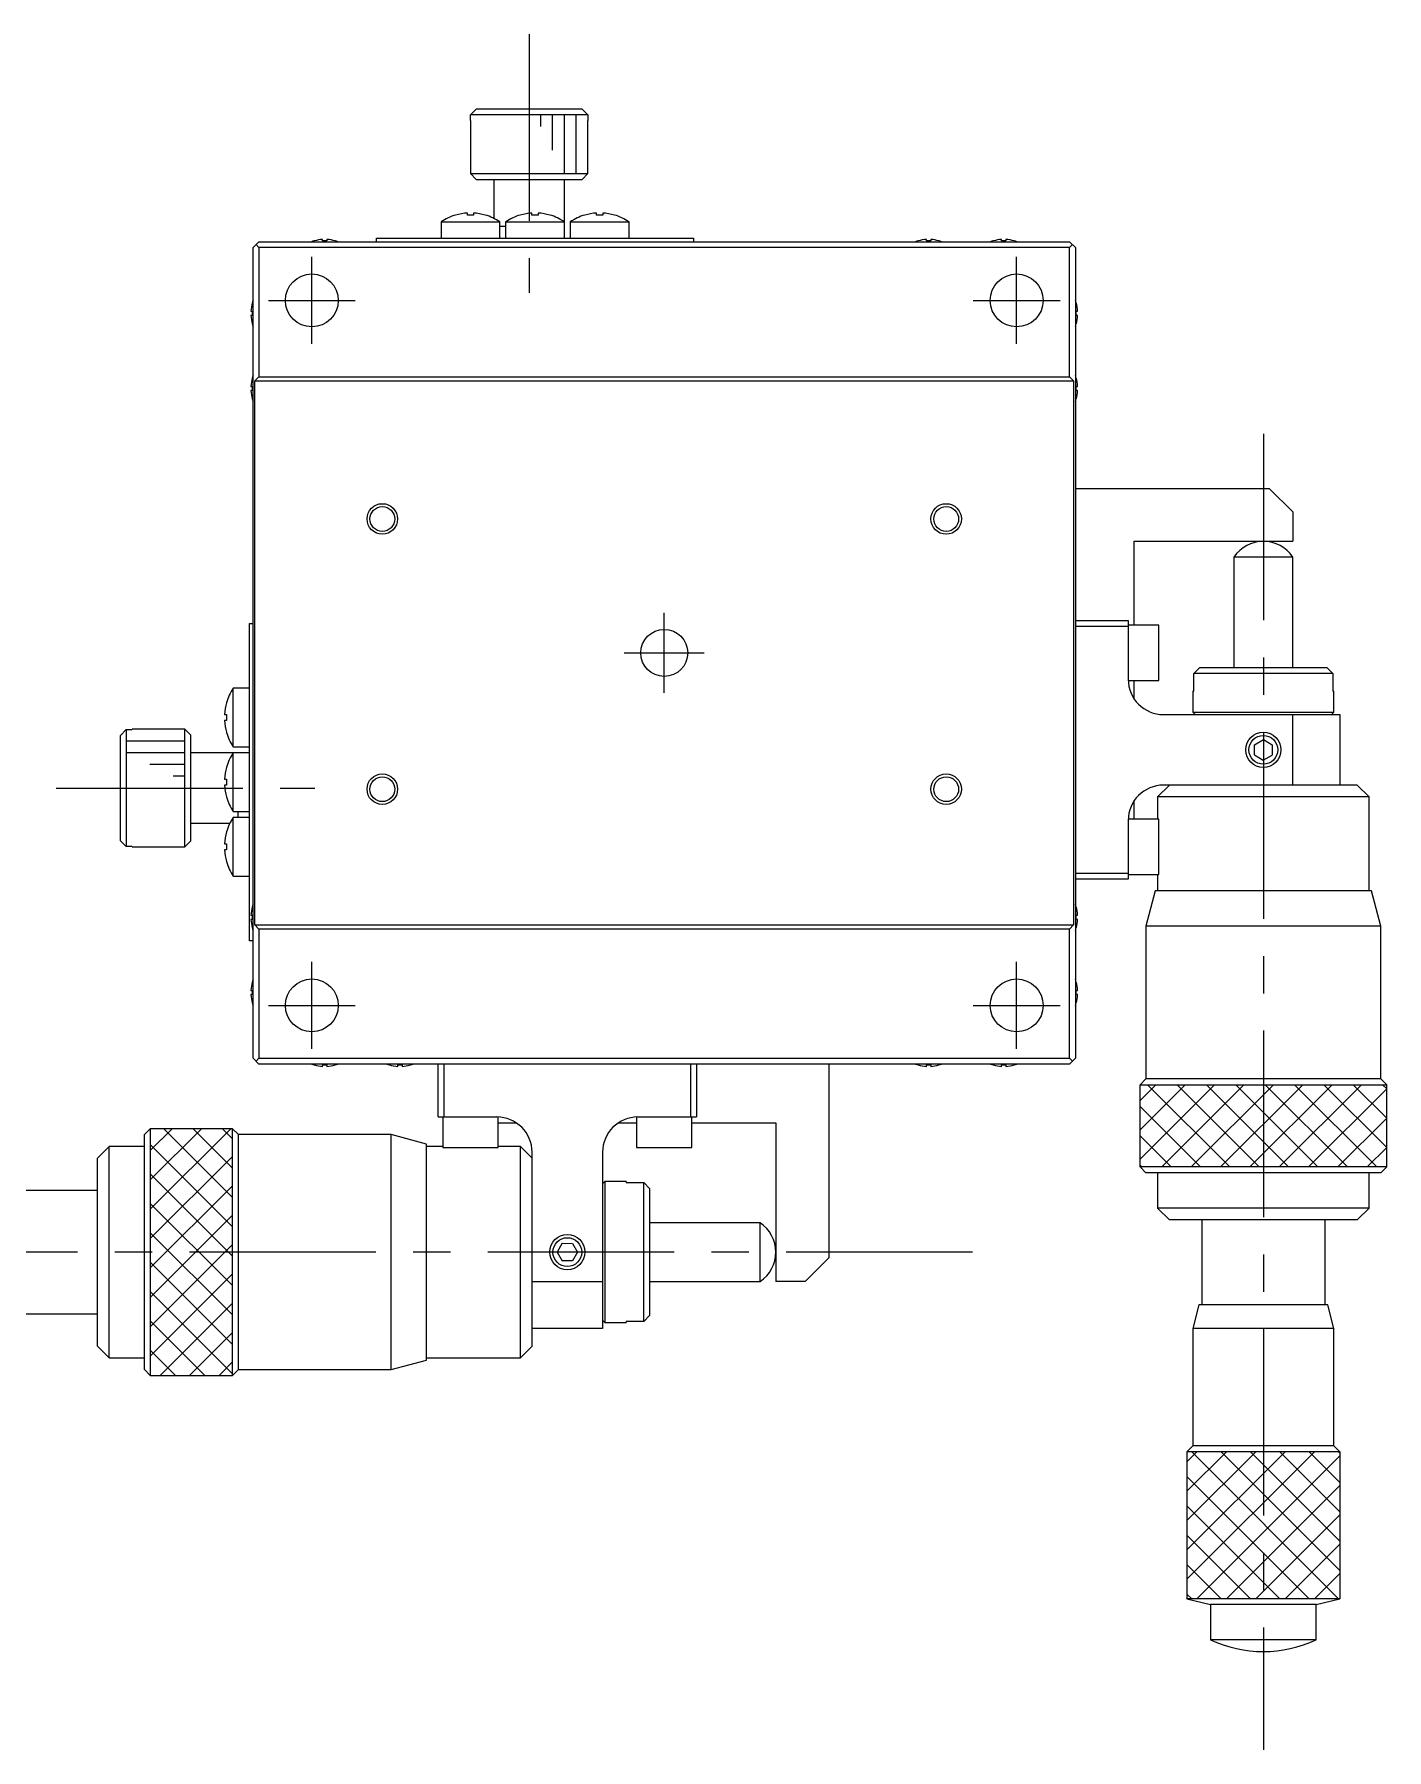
# Model space of a CAD drawing. Extents: x 0 to 444, y -8 to 265.
# Drawn here: x 328.6 to 443.7, y 61.5 to 207.5 of the extents above; entities that cross this region are included whole.
import ezdxf

# ---------------------------------------------------------------- set-up
doc = ezdxf.new("R2010")
doc.units = 0
doc.header["$LTSCALE"] = 0.5
doc.linetypes.add('CENTER', pattern=[50.8, 31.75, -6.35, 6.35, -6.35])
for name, color, linetype in [('MSM_CENTER', 1, 'CENTER'), ('MSM_CONTINUOUS', 7, 'CONTINUOUS'), ('MSM_NARROW', 5, 'CONTINUOUS')]:
    doc.layers.add(name, color=color, linetype=linetype)

msp = doc.modelspace()

# ---------------------------------------------------------------- linework, layer by layer
at = {"layer": 'MSM_CENTER'}
for p, q in [((370.725, 207.475), (370.725, 185.475)), ((352.225, 181.125), (352.225, 188.525)), ((412.225, 181.125), (412.225, 188.525)), ((348.525, 184.825), (355.925, 184.825)), ((408.525, 184.825), (415.925, 184.825)), ((433.225, 173.475), (433.225, 61.475)), ((382.225, 151.425), (382.225, 158.225)), ((378.825, 154.825), (385.625, 154.825)), ((330.475, 143.325), (352.475, 143.325)), ((352.225, 121.125), (352.225, 128.525)), ((412.225, 121.125), (412.225, 128.525)), ((348.525, 124.825), (355.925, 124.825)), ((408.525, 124.825), (415.925, 124.825)), ((408.475, 103.825), (292.475, 103.825))]:
    msp.add_line(p, q, dxfattribs=at)
at = {"layer": 'MSM_CONTINUOUS'}
for p, q in [((365.725, 200.125), (365.741026, 200.125)), ((365.725, 200.125), (365.725, 195.625)), ((365.741026, 200.625), (366.242813, 201.125)), ((365.741026, 200.125), (365.741026, 200.625)), ((375.708974, 200.625), (365.741026, 200.625)), ((366.242813, 201.125), (375.207187, 201.125)), ((375.207187, 201.125), (375.708974, 200.625)), ((375.708974, 200.625), (375.708974, 200.125)), ((375.708974, 200.125), (375.725, 200.125)), ((375.725, 195.625), (375.725, 200.125)), ((365.725, 195.625), (375.725, 195.625)), ((365.725, 195.625), (366.225, 195.125)), ((366.225, 195.125), (375.225, 195.125)), ((367.725, 195.125), (367.725, 191.806129)), ((373.725, 190.125), (373.725, 195.125)), ((375.225, 195.125), (375.725, 195.625)), ((363.225, 191.516657), (363.225, 190.125)), ((363.225, 191.516657), (368.225, 191.516657)), ((364.46641, 192.087581), (364.463067, 192.094436)), ((365.465, 192.087581), (365.465, 192.259953)), ((365.985, 192.087581), (365.465, 192.087581)), ((365.985, 192.259953), (365.985, 192.087581)), ((366.986933, 192.094436), (366.98359, 192.087581)), ((368.225, 190.125), (368.225, 191.516657)), ((368.725, 191.516657), (368.725, 190.125)), ((368.725, 191.516657), (373.725, 191.516657)), ((369.96641, 192.087581), (369.963067, 192.094436)), ((370.965, 192.087581), (370.965, 192.259953)), ((371.485, 192.087581), (370.965, 192.087581)), ((371.485, 192.259953), (371.485, 192.087581)), ((372.486933, 192.094436), (372.48359, 192.087581)), ((374.225, 191.516657), (374.225, 190.125)), ((374.225, 191.516657), (379.225, 191.516657)), ((375.46641, 192.087581), (375.463067, 192.094436)), ((376.465, 192.087581), (376.465, 192.259953)), ((376.985, 192.087581), (376.465, 192.087581)), ((376.985, 192.259953), (376.985, 192.087581)), ((377.986933, 192.094436), (377.98359, 192.087581)), ((379.225, 190.125), (379.225, 191.516657)), ((347.725, 189.825), (347.225, 189.325)), ((347.725, 189.825), (416.725, 189.825)), ((352.438639, 189.894522), (352.436384, 189.899144)), ((353.145, 189.894522), (353.145, 190.014859)), ((353.505, 189.894522), (353.145, 189.894522)), ((353.505, 190.014859), (353.505, 189.894522)), ((354.213616, 189.899144), (354.211361, 189.894522)), ((357.725, 189.825), (357.725, 190.125)), ((357.725, 190.125), (384.725, 190.125)), ((368.725, 191.125), (368.225, 191.125)), ((384.725, 190.125), (384.725, 189.825)), ((403.838639, 189.894522), (403.836384, 189.899144)), ((404.545, 189.894522), (404.545, 190.014859)), ((404.905, 189.894522), (404.545, 189.894522)), ((404.905, 190.014859), (404.905, 189.894522)), ((405.613616, 189.899144), (405.611361, 189.894522)), ((410.238639, 189.894522), (410.236384, 189.899144)), ((410.945, 189.894522), (410.945, 190.014859)), ((411.305, 189.894522), (410.945, 189.894522)), ((411.305, 190.014859), (411.305, 189.894522)), ((412.013616, 189.899144), (412.011361, 189.894522)), ((417.225, 189.325), (416.725, 189.825)), ((347.225, 120.325), (347.225, 189.325)), ((347.725, 189.325), (347.475, 189.575)), ((347.725, 189.325), (347.725, 178.325)), ((416.725, 189.325), (347.725, 189.325)), ((416.975, 189.575), (416.725, 189.325)), ((416.725, 178.325), (416.725, 189.325)), ((417.225, 189.325), (417.225, 120.325)), ((347.150856, 184.613616), (347.155478, 184.611361)), ((417.294522, 184.611361), (417.299144, 184.613616)), ((347.035141, 183.905), (347.155478, 183.905)), ((347.155478, 183.545), (347.035141, 183.545)), ((347.155478, 182.838639), (347.150856, 182.836384)), ((347.155478, 183.905), (347.155478, 183.545)), ((417.294522, 183.905), (417.414859, 183.905)), ((417.294522, 183.545), (417.294522, 183.905)), ((417.414859, 183.545), (417.294522, 183.545)), ((417.299144, 182.836384), (417.294522, 182.838639)), ((347.150856, 178.213616), (347.155478, 178.211361)), ((347.375, 177.975), (347.725, 178.325)), ((347.725, 178.325), (416.725, 178.325)), ((416.725, 178.325), (417.075, 177.975)), ((417.294522, 178.211361), (417.299144, 178.213616)), ((347.035141, 177.505), (347.155478, 177.505)), ((347.155478, 177.145), (347.035141, 177.145)), ((347.155478, 177.505), (347.155478, 177.145)), ((347.375, 131.675), (347.375, 177.975)), ((347.375, 177.975), (417.075, 177.975)), ((417.075, 177.975), (417.075, 131.675)), ((417.294522, 177.505), (417.414859, 177.505)), ((417.294522, 177.145), (417.294522, 177.505)), ((417.414859, 177.145), (417.294522, 177.145)), ((347.155478, 176.438639), (347.150856, 176.436384)), ((417.299144, 176.436384), (417.294522, 176.438639)), ((417.225, 168.825), (433.725, 168.825)), ((435.725, 166.825), (433.725, 168.825)), ((435.725, 166.825), (435.725, 164.325)), ((422.225, 164.325), (435.725, 164.325)), ((422.225, 157.175), (422.225, 164.325)), ((430.725, 162.983312), (430.725, 153.575)), ((435.725, 162.983312), (430.725, 162.983312)), ((435.725, 153.575), (435.725, 162.983312)), ((346.925, 157.325), (347.225, 157.325)), ((346.925, 130.325), (346.925, 157.325)), ((417.225, 157.575), (421.725, 157.575)), ((421.725, 157.075), (417.225, 157.075)), ((421.725, 157.575), (421.725, 152.575)), ((424.325, 157.175), (421.725, 157.175)), ((424.325, 152.475), (424.325, 157.175)), ((427.30892, 153.075), (427.816673, 153.575)), ((427.816673, 153.575), (438.633327, 153.575)), ((438.633327, 153.575), (439.14108, 153.075)), ((421.726667, 152.475), (424.325, 152.475)), ((422.225, 150.916688), (422.225, 152.475)), ((427.30892, 151.575), (427.30892, 153.075)), ((439.14108, 153.075), (427.30892, 153.075)), ((439.14108, 153.075), (439.14108, 151.575)), ((344.955564, 150.586933), (344.962419, 150.58359)), ((346.925, 151.825), (345.533343, 151.825)), ((345.533343, 146.825), (345.533343, 151.825)), ((427.225, 151.575), (427.30892, 151.575)), ((427.225, 151.575), (427.225, 149.775)), ((439.14108, 151.575), (439.225, 151.575)), ((439.225, 149.775), (439.225, 151.575)), ((344.790047, 149.585), (344.962419, 149.585)), ((344.962419, 149.065), (344.790047, 149.065)), ((344.962419, 149.585), (344.962419, 149.065)), ((424.725, 149.575), (439.725, 149.575)), ((427.225, 149.775), (439.225, 149.775)), ((427.225, 149.775), (427.425, 149.575)), ((435.725, 143.575), (435.725, 149.575)), ((439.025, 149.575), (439.225, 149.775)), ((439.725, 149.575), (439.725, 143.575)), ((335.925, 147.807187), (336.425, 148.308974)), ((335.925, 138.842813), (335.925, 147.807187)), ((336.425, 148.308974), (336.425, 138.341026)), ((336.425, 148.308974), (336.925, 148.308974)), ((336.925, 148.308974), (336.925, 148.325)), ((341.425, 148.325), (336.925, 148.325)), ((341.425, 138.325), (341.425, 148.325)), ((341.925, 147.825), (341.425, 148.325)), ((341.925, 138.825), (341.925, 147.825)), ((344.962419, 148.06641), (344.955564, 148.063067)), ((346.925, 146.325), (341.925, 146.325)), ((345.533343, 146.825), (346.925, 146.825)), ((345.533343, 141.325), (345.533343, 146.325)), ((432.471109, 146.148797), (432.478952, 147.014787)), ((432.471109, 146.148797), (433.217157, 145.70901)), ((432.478952, 147.014787), (433.232843, 147.44099)), ((433.217157, 145.70901), (433.971048, 146.135213)), ((433.232843, 147.44099), (433.978891, 147.001203)), ((433.978891, 147.001203), (433.971048, 146.135213)), ((344.955564, 145.086933), (344.962419, 145.08359)), ((344.790047, 144.085), (344.962419, 144.085)), ((344.962419, 143.565), (344.790047, 143.565)), ((344.962419, 144.085), (344.962419, 143.565)), ((425.225, 143.575), (424.225, 142.575)), ((441.225, 143.575), (424.725, 143.575)), ((442.225, 142.575), (441.225, 143.575)), ((344.962419, 142.56641), (344.955564, 142.563067)), ((422.225, 140.675), (422.225, 142.233312)), ((424.225, 142.575), (424.225, 140.675)), ((442.225, 142.575), (424.225, 142.575)), ((442.225, 134.575), (442.225, 142.575)), ((341.925, 140.325), (345.243871, 140.325)), ((345.533343, 141.325), (346.925, 141.325)), ((346.925, 140.825), (345.533343, 140.825)), ((345.533343, 135.825), (345.533343, 140.825)), ((345.925, 141.325), (345.925, 140.825)), ((421.725, 140.575), (421.725, 135.575)), ((424.325, 140.675), (421.726667, 140.675)), ((424.325, 135.975), (424.325, 140.675)), ((336.425, 138.341026), (335.925, 138.842813)), ((341.425, 138.325), (341.925, 138.825)), ((344.955564, 139.586933), (344.962419, 139.58359)), ((336.925, 138.341026), (336.425, 138.341026)), ((336.925, 138.325), (336.925, 138.341026)), ((336.925, 138.325), (341.425, 138.325)), ((344.790047, 138.585), (344.962419, 138.585)), ((344.962419, 138.065), (344.790047, 138.065)), ((344.962419, 138.585), (344.962419, 138.065)), ((344.962419, 137.06641), (344.955564, 137.063067)), ((345.533343, 135.825), (346.925, 135.825)), ((417.225, 136.075), (421.725, 136.075)), ((421.725, 135.975), (424.325, 135.975)), ((424.225, 135.975), (424.225, 134.575)), ((421.725, 135.575), (417.225, 135.575)), ((424.025, 134.575), (423.225, 131.575)), ((442.425, 134.575), (424.025, 134.575)), ((443.225, 131.575), (442.425, 134.575)), ((347.150856, 133.213616), (347.155478, 133.211361)), ((417.294522, 133.211361), (417.299144, 133.213616)), ((347.035141, 132.505), (347.155478, 132.505)), ((347.155478, 132.145), (347.035141, 132.145)), ((347.155478, 131.438639), (347.150856, 131.436384)), ((347.155478, 132.505), (347.155478, 132.145)), ((347.725, 131.325), (347.375, 131.675)), ((347.375, 131.675), (417.075, 131.675)), ((417.075, 131.675), (416.725, 131.325)), ((417.294522, 132.505), (417.414859, 132.505)), ((417.294522, 132.145), (417.294522, 132.505)), ((417.414859, 132.145), (417.294522, 132.145)), ((417.299144, 131.436384), (417.294522, 131.438639)), ((423.225, 131.575), (423.225, 118.575)), ((443.225, 131.575), (423.225, 131.575)), ((443.225, 118.575), (443.225, 131.575)), ((347.225, 130.325), (346.925, 130.325)), ((416.725, 131.325), (347.725, 131.325)), ((347.725, 131.325), (347.725, 120.325)), ((416.725, 120.325), (416.725, 131.325)), ((347.035141, 126.105), (347.155478, 126.105)), ((347.155478, 125.745), (347.035141, 125.745)), ((347.150856, 126.813616), (347.155478, 126.811361)), ((347.155478, 126.105), (347.155478, 125.745)), ((417.294522, 126.811361), (417.299144, 126.813616)), ((417.294522, 126.105), (417.414859, 126.105)), ((417.294522, 125.745), (417.294522, 126.105)), ((417.414859, 125.745), (417.294522, 125.745)), ((347.155478, 125.038639), (347.150856, 125.036384)), ((417.299144, 125.036384), (417.294522, 125.038639)), ((347.225, 120.325), (347.725, 119.825)), ((347.475, 120.075), (347.725, 120.325)), ((347.725, 120.325), (416.725, 120.325)), ((416.725, 119.825), (347.725, 119.825)), ((352.436384, 119.750856), (352.438639, 119.755478)), ((353.145, 119.755478), (353.505, 119.755478)), ((353.145, 119.635141), (353.145, 119.755478)), ((353.505, 119.755478), (353.505, 119.635141)), ((354.211361, 119.755478), (354.213616, 119.750856)), ((358.836384, 119.750856), (358.838639, 119.755478)), ((359.545, 119.755478), (359.905, 119.755478)), ((359.545, 119.635141), (359.545, 119.755478)), ((359.905, 119.755478), (359.905, 119.635141)), ((360.611361, 119.755478), (360.613616, 119.750856)), ((362.975, 115.325), (362.975, 119.825)), ((363.475, 119.825), (363.475, 115.325)), ((384.475, 115.325), (384.475, 119.825)), ((384.975, 119.825), (384.975, 115.325)), ((396.225, 119.825), (396.225, 103.325)), ((403.836384, 119.750856), (403.838639, 119.755478)), ((404.545, 119.755478), (404.905, 119.755478)), ((404.545, 119.635141), (404.545, 119.755478)), ((404.905, 119.755478), (404.905, 119.635141)), ((405.611361, 119.755478), (405.613616, 119.750856)), ((410.236384, 119.750856), (410.238639, 119.755478)), ((410.945, 119.755478), (411.305, 119.755478)), ((410.945, 119.635141), (410.945, 119.755478)), ((411.305, 119.755478), (411.305, 119.635141)), ((412.011361, 119.755478), (412.013616, 119.750856)), ((416.725, 120.325), (416.975, 120.075)), ((416.725, 119.825), (417.225, 120.325)), ((423.225, 118.575), (422.725, 118.075)), ((443.225, 118.575), (423.225, 118.575)), ((443.725, 118.075), (443.225, 118.575)), ((422.725, 111.075), (422.725, 118.075)), ((422.725, 118.075), (443.725, 118.075)), ((443.725, 111.075), (443.725, 118.075)), ((338.475, 114.325), (337.975, 113.825)), ((345.475, 114.325), (338.475, 114.325)), ((338.475, 114.325), (338.475, 93.325)), ((345.975, 113.825), (345.475, 114.325)), ((345.475, 93.325), (345.475, 114.325)), ((362.975, 115.325), (367.975, 115.325)), ((363.375, 115.325), (363.375, 112.725)), ((368.075, 112.725), (368.075, 115.323333)), ((368.075, 114.825), (369.633312, 114.825)), ((378.316688, 114.825), (379.875, 114.825)), ((379.875, 115.323333), (379.875, 112.725)), ((379.975, 115.325), (384.975, 115.325)), ((384.575, 112.725), (384.575, 115.325)), ((384.575, 114.825), (391.725, 114.825)), ((391.725, 114.825), (391.725, 101.325)), ((334.975, 112.825), (333.975, 111.825)), ((337.975, 112.825), (334.975, 112.825)), ((334.975, 94.825), (334.975, 112.825)), ((337.975, 93.825), (337.975, 113.825)), ((358.975, 113.825), (345.975, 113.825)), ((345.975, 93.825), (345.975, 113.825)), ((361.975, 113.025), (358.975, 113.825)), ((358.975, 93.825), (358.975, 113.825)), ((361.975, 94.625), (361.975, 113.025)), ((363.375, 112.825), (361.975, 112.825)), ((363.375, 112.725), (368.075, 112.725)), ((369.975, 112.825), (368.075, 112.825)), ((370.975, 111.825), (369.975, 112.825)), ((369.975, 94.825), (369.975, 112.825)), ((379.875, 112.725), (384.575, 112.725)), ((333.975, 95.825), (333.975, 111.825)), ((370.975, 95.825), (370.975, 112.325)), ((376.975, 112.325), (376.975, 97.325)), ((422.725, 111.075), (423.225, 110.575)), ((443.725, 111.075), (422.725, 111.075)), ((443.225, 110.575), (443.725, 111.075)), ((377.175, 109.825), (376.975, 109.625)), ((377.175, 109.825), (377.175, 97.825)), ((378.975, 109.825), (377.175, 109.825)), ((378.975, 109.825), (378.975, 109.74108)), ((378.975, 109.74108), (380.475, 109.74108)), ((380.475, 97.90892), (380.475, 109.74108)), ((380.475, 109.74108), (380.975, 109.233327)), ((443.225, 110.575), (423.225, 110.575)), ((424.225, 110.575), (424.225, 107.575)), ((442.225, 107.575), (442.225, 110.575)), ((333.975, 109.075), (326.725, 109.075)), ((380.975, 109.233327), (380.975, 98.416673)), ((424.225, 107.575), (425.225, 106.575)), ((442.225, 107.575), (424.225, 107.575)), ((441.225, 106.575), (442.225, 107.575)), ((390.383312, 106.325), (380.975, 106.325)), ((390.383312, 101.325), (390.383312, 106.325)), ((441.225, 106.575), (425.225, 106.575)), ((427.975, 106.575), (427.975, 99.325)), ((438.475, 99.325), (438.475, 106.575)), ((373.548797, 104.578891), (373.10901, 103.832843)), ((373.10901, 103.832843), (373.535213, 103.078952)), ((373.548797, 104.578891), (374.414787, 104.571048)), ((374.84099, 103.817157), (374.401203, 103.071109)), ((374.414787, 104.571048), (374.84099, 103.817157)), ((374.401203, 103.071109), (373.535213, 103.078952)), ((394.225, 101.325), (396.225, 103.325)), ((370.975, 101.325), (376.975, 101.325)), ((380.975, 101.325), (390.383312, 101.325)), ((394.225, 101.325), (391.725, 101.325)), ((427.725, 99.325), (427.225, 97.325)), ((438.725, 99.325), (427.725, 99.325)), ((439.225, 97.325), (438.725, 99.325)), ((326.725, 98.575), (333.975, 98.575)), ((376.975, 98.025), (377.175, 97.825)), ((377.175, 97.825), (378.975, 97.825)), ((378.975, 97.90892), (378.975, 97.825)), ((380.475, 97.90892), (378.975, 97.90892)), ((380.975, 98.416673), (380.475, 97.90892)), ((376.975, 97.325), (370.975, 97.325)), ((427.225, 97.325), (427.225, 87.325)), ((439.225, 97.325), (427.225, 97.325)), ((439.225, 87.325), (439.225, 97.325)), ((333.975, 95.825), (334.975, 94.825)), ((369.975, 94.825), (370.975, 95.825)), ((334.975, 94.825), (337.975, 94.825)), ((337.975, 93.825), (338.475, 93.325)), ((345.475, 93.325), (345.975, 93.825)), ((345.975, 93.825), (358.975, 93.825)), ((358.975, 93.825), (361.975, 94.625)), ((361.975, 94.825), (369.975, 94.825)), ((338.475, 93.325), (345.475, 93.325)), ((427.225, 87.325), (426.725, 86.825)), ((426.725, 86.825), (426.725, 74.325)), ((439.725, 86.825), (426.725, 86.825)), ((439.225, 87.325), (427.225, 87.325)), ((439.725, 86.825), (439.225, 87.325)), ((439.725, 86.825), (439.725, 74.325)), ((426.725, 74.325), (428.725, 73.825)), ((439.725, 74.325), (426.725, 74.325)), ((428.725, 73.825), (428.725, 70.838167)), ((437.725, 73.825), (428.725, 73.825)), ((437.725, 73.825), (439.725, 74.325)), ((437.725, 70.838167), (437.725, 73.825)), ((437.725, 70.838167), (428.725, 70.838167))]:
    msp.add_line(p, q, dxfattribs=at)
for centre, radius in [((352.225, 184.825), 2.25), ((412.225, 184.825), 2.25), ((358.225, 166.225), 1.0565), ((406.225, 166.225), 1.0565), ((382.225, 154.825), 2), ((433.225, 146.575), 1.2295), ((358.225, 143.225), 1.0565), ((406.225, 143.225), 1.0565), ((352.225, 124.825), 2.25), ((412.225, 124.825), 2.25), ((373.975, 103.825), 1.2295)]:
    msp.add_circle(centre, radius, dxfattribs=at)
for centre, radius, start, end in [((365.725, 187.775), 4.5, 106.285843, 123.748989), ((365.725, 187.775), 4.492483, 93.317816, 106.26943), ((365.725, 187.775), 4.492483, 73.73057, 86.682184), ((365.725, 187.775), 4.5, 56.251011, 73.714157), ((371.225, 187.775), 4.5, 106.285843, 123.748989), ((371.225, 187.775), 4.492483, 93.317816, 106.26943), ((371.225, 187.775), 4.492483, 73.73057, 86.682184), ((371.225, 187.775), 4.5, 56.251011, 73.714157), ((376.725, 187.775), 4.5, 106.285843, 123.748989), ((376.725, 187.775), 4.492483, 93.317816, 106.26943), ((376.725, 187.775), 4.492483, 73.73057, 86.682184), ((376.725, 187.775), 4.5, 56.251011, 73.714157), ((353.325, 186.825), 3.2, 106.122533, 110.364135), ((353.325, 186.825), 3.194933, 93.229709, 106.106712), ((353.325, 186.825), 3.194933, 73.893288, 86.770291), ((353.325, 186.825), 3.2, 69.635865, 73.877467), ((404.725, 186.825), 3.2, 106.122533, 110.364135), ((404.725, 186.825), 3.194933, 93.229709, 106.106712), ((404.725, 186.825), 3.194933, 73.893288, 86.770291), ((404.725, 186.825), 3.2, 69.635865, 73.877467), ((411.125, 186.825), 3.2, 106.122533, 110.364135), ((411.125, 186.825), 3.194933, 93.229709, 106.106712), ((411.125, 186.825), 3.194933, 73.893288, 86.770291), ((411.125, 186.825), 3.2, 69.635865, 73.877467), ((350.225, 183.725), 3.194933, 163.893288, 176.770291), ((350.225, 183.725), 3.2, 159.635865, 163.877467), ((414.225, 183.725), 3.2, 16.122533, 20.364135), ((414.225, 183.725), 3.194933, 3.229709, 16.106712), ((350.225, 183.725), 3.194933, 183.229709, 196.106712), ((350.225, 183.725), 3.2, 196.122533, 200.364135), ((414.225, 183.725), 3.2, 339.635865, 343.877467), ((414.225, 183.725), 3.194933, 343.893288, 356.770291), ((350.225, 177.325), 3.194933, 163.893288, 176.770291), ((350.225, 177.325), 3.2, 159.635865, 163.877467), ((414.225, 177.325), 3.2, 16.122533, 20.364135), ((414.225, 177.325), 3.194933, 3.229709, 16.106712), ((350.225, 177.325), 3.194933, 183.229709, 196.106712), ((414.225, 177.325), 3.194933, 343.893288, 356.770291), ((350.225, 177.325), 3.2, 196.122533, 200.364135), ((414.225, 177.325), 3.2, 339.635865, 343.877467), ((433.225, 161.325), 3, 33.55731, 146.44269), ((424.725, 152.575), 3, 180, 270), ((349.275, 149.325), 4.492483, 163.73057, 176.682184), ((349.275, 149.325), 4.5, 146.251011, 163.714157), ((349.275, 149.325), 4.492483, 183.317816, 196.26943), ((349.275, 149.325), 4.5, 196.285843, 213.748989), ((349.275, 143.825), 4.5, 146.251011, 163.714157), ((349.275, 143.825), 4.492483, 163.73057, 176.682184), ((349.275, 143.825), 4.492483, 183.317816, 196.26943), ((424.725, 140.575), 3, 90, 180), ((349.275, 143.825), 4.5, 196.285843, 213.748989), ((349.275, 138.325), 4.5, 146.251011, 163.714157), ((349.275, 138.325), 4.492483, 163.73057, 176.682184), ((349.275, 138.325), 4.492483, 183.317816, 196.26943), ((349.275, 138.325), 4.5, 196.285843, 213.748989), ((350.225, 132.325), 3.194933, 163.893288, 176.770291), ((350.225, 132.325), 3.2, 159.635865, 163.877467), ((414.225, 132.325), 3.2, 16.122533, 20.364135), ((414.225, 132.325), 3.194933, 3.229709, 16.106712), ((350.225, 132.325), 3.194933, 183.229709, 196.106712), ((350.225, 132.325), 3.2, 196.122533, 200.364135), ((414.225, 132.325), 3.2, 339.635865, 343.877467), ((414.225, 132.325), 3.194933, 343.893288, 356.770291), ((350.225, 125.925), 3.2, 159.635865, 163.877467), ((414.225, 125.925), 3.2, 16.122533, 20.364135), ((350.225, 125.925), 3.194933, 163.893288, 176.770291), ((350.225, 125.925), 3.194933, 183.229709, 196.106712), ((414.225, 125.925), 3.194933, 3.229709, 16.106712), ((414.225, 125.925), 3.194933, 343.893288, 356.770291), ((350.225, 125.925), 3.2, 196.122533, 200.364135), ((414.225, 125.925), 3.2, 339.635865, 343.877467), ((353.325, 122.825), 3.2, 249.635865, 253.877467), ((353.325, 122.825), 3.194933, 253.893288, 266.770291), ((353.325, 122.825), 3.194933, 273.229709, 286.106712), ((353.325, 122.825), 3.2, 286.122533, 290.364135), ((359.725, 122.825), 3.2, 249.635865, 253.877467), ((359.725, 122.825), 3.194933, 253.893288, 266.770291), ((359.725, 122.825), 3.194933, 273.229709, 286.106712), ((359.725, 122.825), 3.2, 286.122533, 290.364135), ((404.725, 122.825), 3.2, 249.635865, 253.877467), ((404.725, 122.825), 3.194933, 253.893288, 266.770291), ((404.725, 122.825), 3.194933, 273.229709, 286.106712), ((404.725, 122.825), 3.2, 286.122533, 290.364135), ((411.125, 122.825), 3.2, 249.635865, 253.877467), ((411.125, 122.825), 3.194933, 253.893288, 266.770291), ((411.125, 122.825), 3.194933, 273.229709, 286.106712), ((411.125, 122.825), 3.2, 286.122533, 290.364135), ((367.975, 112.325), 3, 0, 90), ((379.975, 112.325), 3, 90, 180), ((388.725, 103.825), 3, 303.55731, 56.44269), ((433.225, 80.325), 10.5, 244.623066, 295.376934)]:
    msp.add_arc(centre, radius, start, end, dxfattribs=at)
at = {"layer": 'MSM_NARROW'}
for p, q in [((371.725, 199.625), (371.725, 200.625)), ((372.725, 197.625), (372.725, 200.625)), ((373.725, 195.625), (373.725, 200.625)), ((374.725, 195.625), (374.725, 200.625)), ((341.425, 147.325), (336.425, 147.325)), ((341.425, 146.325), (336.425, 146.325)), ((341.425, 145.325), (338.425, 145.325)), ((341.425, 144.325), (340.425, 144.325)), ((422.725, 116.725), (424.075, 118.075)), ((422.725, 114.225), (426.575, 118.075)), ((422.725, 111.725), (429.075, 118.075)), ((423.375, 118.075), (430.375, 111.075)), ((424.575, 111.075), (431.575, 118.075)), ((425.875, 118.075), (432.875, 111.075)), ((427.075, 111.075), (434.075, 118.075)), ((428.375, 118.075), (435.375, 111.075)), ((429.575, 111.075), (436.575, 118.075)), ((430.875, 118.075), (437.875, 111.075)), ((432.075, 111.075), (439.075, 118.075)), ((433.375, 118.075), (440.375, 111.075)), ((434.575, 111.075), (441.575, 118.075)), ((435.875, 118.075), (442.875, 111.075)), ((437.075, 111.075), (443.725, 117.725)), ((438.375, 118.075), (443.725, 112.725)), ((440.875, 118.075), (443.725, 115.225)), ((443.375, 118.075), (443.725, 117.725)), ((422.725, 116.225), (427.875, 111.075)), ((338.475, 112.475), (340.325, 114.325)), ((338.475, 109.975), (342.825, 114.325)), ((338.475, 107.475), (345.325, 114.325)), ((339.625, 114.325), (345.475, 108.475)), ((342.125, 114.325), (345.475, 110.975)), ((344.625, 114.325), (345.475, 113.475)), ((439.575, 111.075), (443.725, 115.225)), ((338.475, 112.975), (345.475, 105.975)), ((422.725, 113.725), (425.375, 111.075)), ((442.075, 111.075), (443.725, 112.725)), ((338.475, 104.975), (345.475, 111.975)), ((422.725, 111.225), (422.875, 111.075)), ((338.475, 110.475), (345.475, 103.475)), ((338.475, 102.475), (345.475, 109.475)), ((338.475, 107.975), (345.475, 100.975)), ((338.475, 99.975), (345.475, 106.975)), ((338.475, 105.475), (345.475, 98.475)), ((338.475, 97.475), (345.475, 104.475)), ((338.475, 102.975), (345.475, 95.975)), ((338.475, 94.975), (345.475, 101.975)), ((338.475, 100.475), (345.475, 93.475)), ((339.325, 93.325), (345.475, 99.475)), ((338.475, 97.975), (343.125, 93.325)), ((341.825, 93.325), (345.475, 96.975)), ((338.475, 95.475), (340.625, 93.325)), ((344.325, 93.325), (345.475, 94.475)), ((426.725, 85.975), (427.575, 86.825)), ((426.725, 83.475), (430.075, 86.825)), ((426.725, 80.975), (432.575, 86.825)), ((426.725, 78.475), (435.075, 86.825)), ((426.725, 75.975), (437.575, 86.825)), ((427.125, 86.825), (439.625, 74.325)), ((427.575, 74.325), (439.725, 86.475)), ((429.625, 86.825), (439.725, 76.725)), ((432.125, 86.825), (439.725, 79.225)), ((434.625, 86.825), (439.725, 81.725)), ((437.125, 86.825), (439.725, 84.225)), ((439.625, 86.825), (439.725, 86.725)), ((426.725, 84.725), (437.125, 74.325)), ((430.075, 74.325), (439.725, 83.975)), ((426.725, 82.225), (434.625, 74.325)), ((432.575, 74.325), (439.725, 81.475)), ((426.725, 79.725), (432.125, 74.325)), ((435.075, 74.325), (439.725, 78.975)), ((426.725, 77.225), (429.625, 74.325)), ((437.575, 74.325), (439.725, 76.475)), ((426.725, 74.725), (427.125, 74.325))]:
    msp.add_line(p, q, dxfattribs=at)
for centre, radius in [((358.225, 166.225), 1.3), ((406.225, 166.225), 1.3), ((433.225, 146.575), 1.5), ((358.225, 143.225), 1.3), ((406.225, 143.225), 1.3), ((373.975, 103.825), 1.5)]:
    msp.add_circle(centre, radius, dxfattribs=at)

doc.saveas('drawing.dxf')
